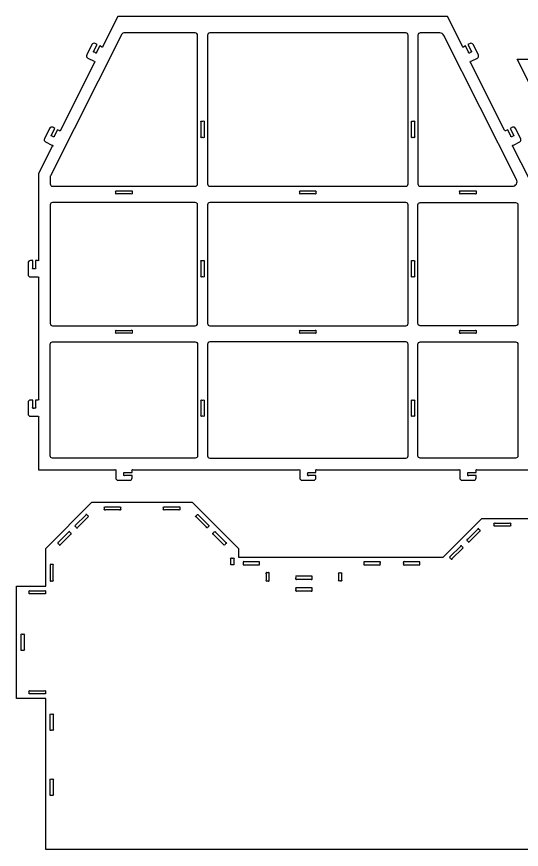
# Model space of a CAD drawing. Extents: x -4074 to 4228, y -3406 to 3854.
# Drawn here: x -4074 to -1988, y -3406 to 34 of the extents above; entities that cross this region are included whole.
import ezdxf

# ---------------------------------------------------------------- set-up
doc = ezdxf.new("R2010")
doc.units = 0
doc.header["$MEASUREMENT"] = 0
doc.layers.get('0').update_dxf_attribs({"linetype": 'CONTINUOUS'})

msp = doc.modelspace()

# ---------------------------------------------------------------- linework, layer by layer
msp.add_lwpolyline([(-1954.1, -637.7), (-2022.7, -501.8, -1), (-2020.8, -496.1), (-1994.6, -482.9, 0.414214), (-1990.3, -470), (-2012, -427.2, 0.414214), (-2024.9, -422.9), (-2033.4, -427.2), (-2020.2, -453.5, -1), (-2022.1, -459.2), (-2025.2, -460.7, -1), (-2030.9, -458.9), (-2044.1, -432.7), (-2051.1, -436.2, -1), (-2056.8, -434.3), (-2197.5, -155.5, -1), (-2195.6, -149.8), (-2169.4, -136.6, 0.414214), (-2165.2, -123.7), (-2186.8, -80.8, 0.414214), (-2199.7, -76.6), (-2208.3, -80.9), (-2195, -107.1, -1), (-2196.9, -112.8), (-2200, -114.4, -1), (-2205.7, -112.5), (-2219, -86.3), (-2225.9, -89.8, -1), (-2231.6, -87.9), (-2293.3, 34.3), (-3656.2, 34.3), (-3717.9, -87.9, -1), (-3723.6, -89.8), (-3730.5, -86.3), (-3743.8, -112.5, -1), (-3749.5, -114.4), (-3752.6, -112.8, -1), (-3754.5, -107.1), (-3741.2, -80.9), (-3749.8, -76.6, 0.414214), (-3762.7, -80.8), (-3784.3, -123.7, 0.414214), (-3780.1, -136.6), (-3753.9, -149.8, -1), (-3752, -155.5), (-3892.7, -434.3, -1), (-3898.4, -436.2), (-3905.4, -432.7), (-3918.6, -458.9, -1), (-3924.3, -460.7), (-3927.4, -459.2, -1), (-3929.3, -453.5), (-3916.1, -427.2), (-3924.6, -422.9, 0.414214), (-3937.5, -427.2), (-3959.2, -470, 0.414214), (-3954.9, -482.9), (-3928.7, -496.1, -1), (-3926.8, -501.8), (-3983.4, -613.9), (-3983.4, -969.4, -1), (-3987.7, -973.7), (-3995.4, -973.7), (-3995.4, -1003, -1), (-3999.7, -1007.3), (-4003.2, -1007.3, -1), (-4007.4, -1003), (-4007.4, -973.7), (-4017, -973.7, 0.414214), (-4026.6, -983.3), (-4026.6, -1031.3, 0.414214), (-4017, -1040.9), (-3987.7, -1040.9, -1), (-3983.4, -1045.1), (-3983.4, -1545.4, -1), (-3987.7, -1549.7), (-3995.4, -1549.7), (-3995.4, -1579, -1), (-3999.7, -1583.3), (-4003.2, -1583.3, -1), (-4007.4, -1579), (-4007.4, -1549.7), (-4017, -1549.7, 0.414214), (-4026.6, -1559.3), (-4026.6, -1607.3, 0.414214), (-4017, -1616.9), (-3987.7, -1616.9, -1), (-3983.4, -1621.1), (-3983.4, -1837.7), (-3668.5, -1837.7, -1), (-3664.2, -1841.9), (-3664.2, -1871.3, 0.414214), (-3654.6, -1880.9), (-3606.6, -1880.9, 0.414214), (-3597, -1871.3), (-3597, -1861.7), (-3626.4, -1861.7, -1), (-3630.6, -1857.4), (-3630.6, -1853.9, -1), (-3626.4, -1849.7), (-3597, -1849.7), (-3597, -1841.9, -1), (-3592.8, -1837.7), (-2908.3, -1837.7, -1), (-2904, -1841.9), (-2904, -1871.3, 0.414214), (-2894.4, -1880.9), (-2846.4, -1880.9, 0.414214), (-2836.8, -1871.3), (-2836.8, -1861.7), (-2866.2, -1861.7, -1), (-2870.4, -1857.4), (-2870.4, -1853.9, -1), (-2866.2, -1849.7), (-2836.8, -1849.7), (-2836.8, -1841.9, -1), (-2832.6, -1837.7), (-2246.4, -1837.7, -1), (-2242.2, -1841.9), (-2242.2, -1871.3, 0.414214), (-2232.6, -1880.9), (-2184.6, -1880.9, 0.414214), (-2175, -1871.3), (-2175, -1861.7), (-2204.3, -1861.7, -1), (-2208.6, -1857.4), (-2208.6, -1853.9, -1), (-2204.3, -1849.7), (-2175, -1849.7), (-2175, -1841.9, -1), (-2170.7, -1837.7), (-1954.1, -1837.7)], format="xyb")
for points in [[(-3925.8, -666.5), (-3335.4, -666.5, 0.414214), (-3325.8, -656.9), (-3325.8, -42.5, 0.414214), (-3335.4, -32.9), (-3630.4, -32.9, 0.283043), (-3639, -38.2), (-3934.4, -623.3, 0.117406), (-3935.4, -627.6), (-3935.4, -656.9, 0.414214)], [(-2455.8, -42.5, 0.414214), (-2465.4, -32.9), (-3275.4, -32.9, 0.414214), (-3285, -42.5), (-3285, -656.9, 0.414214), (-3275.4, -666.5), (-2465.4, -666.5, 0.414214), (-2455.8, -656.9)], [(-2415, -42.5), (-2415, -656.9, 0.414214), (-2405.4, -666.5), (-2024.5, -666.5, 0.558794), (-2007.4, -638.6), (-2307.8, -43.4, 0.283043), (-2325, -32.9), (-2405.4, -32.9, 0.414214)], [(-3299.4, -401.9), (-3299.4, -460.6, -1), (-3303.7, -464.9), (-3307.2, -464.9, -1), (-3311.4, -460.6), (-3311.4, -401.9, -1), (-3307.2, -397.7), (-3303.7, -397.7, -1)], [(-2437.2, -397.7), (-2433.7, -397.7, -1), (-2429.4, -401.9), (-2429.4, -460.6, -1), (-2433.7, -464.9), (-2437.2, -464.9, -1), (-2441.4, -460.6), (-2441.4, -401.9, -1)], [(-3660, -685.7), (-3601.3, -685.7, -1), (-3597, -689.9), (-3597, -693.4, -1), (-3601.3, -697.7), (-3660, -697.7, -1), (-3664.2, -693.4), (-3664.2, -689.9, -1)], [(-2899.8, -685.7), (-2841.1, -685.7, -1), (-2836.8, -689.9), (-2836.8, -693.4, -1), (-2841.1, -697.7), (-2899.8, -697.7, -1), (-2904, -693.4), (-2904, -689.9, -1)], [(-2179.2, -697.7), (-2237.9, -697.7, -1), (-2242.2, -693.4), (-2242.2, -689.9, -1), (-2237.9, -685.7), (-2179.2, -685.7, -1), (-2175, -689.9), (-2175, -693.4, -1)], [(-3925.8, -1242.5), (-3335.4, -1242.5, 0.414214), (-3325.8, -1232.9), (-3325.8, -743.3, 0.414214), (-3335.4, -733.7), (-3925.8, -733.7, 0.414214), (-3935.4, -743.3), (-3935.4, -1232.9, 0.414214)], [(-3275.4, -733.7, 0.414214), (-3285, -743.3), (-3285, -1232.9, 0.414214), (-3275.4, -1242.5), (-2465.4, -1242.5, 0.414214), (-2455.8, -1232.9), (-2455.8, -743.3, 0.414214), (-2465.4, -733.7)], [(-2011.7, -1242.5), (-2405.4, -1242.5, -0.414214), (-2415, -1232.9), (-2415, -743.3, -0.414214), (-2405.4, -733.7), (-2011.7, -733.7, -0.414214), (-2002.1, -743.3), (-2002.1, -1232.9, -0.414214)], [(-3299.4, -977.9), (-3299.4, -1036.6, -1), (-3303.7, -1040.9), (-3307.2, -1040.9, -1), (-3311.4, -1036.6), (-3311.4, -977.9, -1), (-3307.2, -973.7), (-3303.7, -973.7, -1)], [(-2429.4, -977.9), (-2429.4, -1036.6, -1), (-2433.7, -1040.9), (-2437.2, -1040.9, -1), (-2441.4, -1036.6), (-2441.4, -977.9, -1), (-2437.2, -973.7), (-2433.7, -973.7, -1)], [(-3660, -1261.7), (-3601.3, -1261.7, -1), (-3597, -1265.9), (-3597, -1269.4, -1), (-3601.3, -1273.7), (-3660, -1273.7, -1), (-3664.2, -1269.4), (-3664.2, -1265.9, -1)], [(-2841.1, -1273.7), (-2899.8, -1273.7, -1), (-2904, -1269.4), (-2904, -1265.9, -1), (-2899.8, -1261.7), (-2841.1, -1261.7, -1), (-2836.8, -1265.9), (-2836.8, -1269.4, -1)], [(-2237.9, -1261.7), (-2179.2, -1261.7, -1), (-2175, -1265.9), (-2175, -1269.4, -1), (-2179.2, -1273.7), (-2237.9, -1273.7, -1), (-2242.2, -1269.4), (-2242.2, -1265.9, -1)], [(-3925.8, -1309.7), (-3335.4, -1309.7, -0.414214), (-3325.8, -1319.3), (-3325.8, -1780.1, -0.414214), (-3335.4, -1789.7), (-3925.8, -1789.7, -0.414214), (-3935.4, -1780.1), (-3935.4, -1319.3, -0.414214)], [(-3275.4, -1789.7), (-2465.4, -1789.7, 0.414214), (-2455.8, -1780.1), (-2455.8, -1319.3, 0.414214), (-2465.4, -1309.7), (-3275.4, -1309.7, 0.414214), (-3285, -1319.3), (-3285, -1780.1, 0.414214)], [(-2415, -1319.3, -0.414214), (-2405.4, -1309.7), (-2011.7, -1309.7, -0.414214), (-2002.1, -1319.3), (-2002.1, -1780.1, -0.414214), (-2011.7, -1789.7), (-2405.4, -1789.7, -0.414214), (-2415, -1780.1)], [(-3299.4, -1553.9), (-3299.4, -1612.6, -1), (-3303.7, -1616.9), (-3307.2, -1616.9, -1), (-3311.4, -1612.6), (-3311.4, -1553.9, -1), (-3307.2, -1549.7), (-3303.7, -1549.7, -1)], [(-2429.4, -1553.9), (-2429.4, -1612.6, -1), (-2433.7, -1616.9), (-2437.2, -1616.9, -1), (-2441.4, -1612.6), (-2441.4, -1553.9, -1), (-2437.2, -1549.7), (-2433.7, -1549.7, -1)], [(-3707, -1991.3), (-3648.3, -1991.3, -1), (-3644.1, -1995.6), (-3644.1, -1999.1, -1), (-3648.3, -2003.3), (-3707, -2003.3, -1), (-3711.3, -1999.1), (-3711.3, -1995.6, -1)], [(-3462.8, -1991.3), (-3404.1, -1991.3, -1), (-3399.9, -1995.6), (-3399.9, -1999.1, -1), (-3404.1, -2003.3), (-3462.8, -2003.3, -1), (-3467.1, -1999.1), (-3467.1, -1995.6, -1)], [(-3788.6, -2025.1), (-3830.1, -2066.6, 1), (-3830.1, -2072.6), (-3827.6, -2075.1, 1), (-3821.6, -2075.1), (-3780.1, -2033.6, 1), (-3780.1, -2027.6), (-3782.6, -2025.1, 1)], [(-3322.5, -2025.1), (-3281, -2066.6, -1), (-3281, -2072.6), (-3283.5, -2075.1, -1), (-3289.5, -2075.1), (-3331, -2033.6, -1), (-3331, -2027.6), (-3328.5, -2025.1, -1)], [(-2095.7, -2058.3), (-2037, -2058.3, -1), (-2032.7, -2062.5), (-2032.7, -2066, -1), (-2037, -2070.3), (-2095.7, -2070.3, -1), (-2099.9, -2066), (-2099.9, -2062.5, -1)], [(-3892.5, -2146), (-3851, -2104.5, 1), (-3851, -2098.5), (-3853.5, -2096, 1), (-3859.5, -2096), (-3901, -2137.5, 1), (-3901, -2143.5), (-3898.5, -2146, 1)], [(-3251.7, -2096), (-3210.2, -2137.5, -1), (-3210.2, -2143.5), (-3212.7, -2146, -1), (-3218.7, -2146), (-3260.2, -2104.5, -1), (-3260.2, -2098.5), (-3257.7, -2096, -1)], [(-2169.1, -2083.9), (-2210.6, -2125.4, 1), (-2210.6, -2131.4), (-2208.1, -2133.9, 1), (-2202.1, -2133.9), (-2160.6, -2092.4, 1), (-2160.6, -2086.4), (-2163.1, -2083.9, 1)], [(-2281.4, -2202.2), (-2279, -2204.7, 1), (-2273, -2204.7), (-2231.4, -2163.2, 1), (-2231.4, -2157.2), (-2233.9, -2154.7, 1), (-2239.9, -2154.7), (-2281.4, -2196.2, 1)], [(-3934.8, -2233.8), (-3934.8, -2292.5, 1), (-3930.5, -2296.7), (-3927, -2296.7, 1), (-3922.8, -2292.5), (-3922.8, -2233.8, 1), (-3927, -2229.5), (-3930.5, -2229.5, 1)], [(-3184.1, -2203.1), (-3180.6, -2203.1, -1), (-3176.4, -2207.4), (-3176.4, -2225.7, -1), (-3180.6, -2230), (-3184.1, -2230, -1), (-3188.4, -2225.7), (-3188.4, -2207.4, -1)], [(-3069.9, -2218), (-3132.8, -2218, 1), (-3137.1, -2222.2), (-3137.1, -2225.7, 1), (-3132.8, -2230), (-3069.9, -2230)], [(-2634.2, -2230.3), (-2575.5, -2230.3, 1), (-2571.2, -2226.1), (-2571.2, -2222.6, 1), (-2575.5, -2218.3), (-2634.2, -2218.3, 1), (-2638.4, -2222.6), (-2638.4, -2226.1, 1)], [(-2470.6, -2230.3), (-2411.9, -2230.3, 1), (-2407.7, -2226.1), (-2407.7, -2222.6, 1), (-2411.9, -2218.3), (-2470.6, -2218.3, 1), (-2474.9, -2222.6), (-2474.9, -2226.1, 1)], [(-3042.6, -2267.8), (-3042.6, -2292.9, 1), (-3038.3, -2297.2), (-3034.8, -2297.2, 1), (-3030.6, -2292.9), (-3030.6, -2267.8, 1), (-3034.8, -2263.6), (-3038.3, -2263.6, 1)], [(-2738.3, -2263.6), (-2734.8, -2263.6, -1), (-2730.6, -2267.8), (-2730.6, -2292.9, -1), (-2734.8, -2297.2), (-2738.3, -2297.2, -1), (-2742.6, -2292.9), (-2742.6, -2267.8, -1)], [(-2915.9, -2290), (-2857.2, -2290, 1), (-2853, -2285.7), (-2853, -2282.2, 1), (-2857.2, -2278), (-2915.9, -2278, 1), (-2920.2, -2282.2), (-2920.2, -2285.7, 1)], [(-3955.2, -2342.2), (-3955.2, -2345.7, -1), (-3959.4, -2350), (-4018.1, -2350, -1), (-4022.4, -2345.7), (-4022.4, -2342.2, -1), (-4018.1, -2338), (-3959.4, -2338, -1)], [(-2857.2, -2326), (-2915.9, -2326, 1), (-2920.2, -2330.2), (-2920.2, -2333.7, 1), (-2915.9, -2338), (-2857.2, -2338, 1), (-2853, -2333.7), (-2853, -2330.2, 1)], [(-4042.8, -2521.2), (-4042.8, -2579.9, -1), (-4047, -2584.1), (-4050.5, -2584.1, -1), (-4054.8, -2579.9), (-4054.8, -2521.2, -1), (-4050.5, -2516.9), (-4047, -2516.9, -1)], [(-4018.1, -2751.1), (-3959.4, -2751.1, -1), (-3955.2, -2755.3), (-3955.2, -2758.8, -1), (-3959.4, -2763.1), (-4018.1, -2763.1, -1), (-4022.4, -2758.8), (-4022.4, -2755.3, -1)], [(-3922.8, -2851.2), (-3922.8, -2909.9, -1), (-3927, -2914.1), (-3930.5, -2914.1, -1), (-3934.8, -2909.9), (-3934.8, -2851.2, -1), (-3930.5, -2846.9), (-3927, -2846.9, -1)], [(-3922.8, -3120), (-3922.8, -3178.7, -1), (-3927, -3182.9), (-3930.5, -3182.9, -1), (-3934.8, -3178.7), (-3934.8, -3120, -1), (-3930.5, -3115.7), (-3927, -3115.7, -1)]]:
    msp.add_lwpolyline(points, format="xyb", close=True)
for points in [[(-1617.4, -907.1), (-2005.4, -140.9), (-1256.3, -140.9), (-1256.3, -960.9), (-1617.4, -960.9)], [(-4074, -2318.8), (-3954, -2318.8), (-3954, -2163.3), (-3762.8, -1972.1), (-3348.4, -1972.1), (-3157.2, -2163.3), (-3157.2, -2198.8), (-3011.4, -2198.8), (-2761.8, -2198.8), (-2761.8, -2199.1), (-2311.1, -2198.8), (-2151.4, -2039.1), (-1784.4, -2039.1), (-1524.9, -2298.6), (-1524.9, -2665.6), (-1679.8, -2820.5), (-1679.8, -3406), (-3954, -3406), (-3954, -2782.3), (-4074, -2782.3)]]:
    msp.add_lwpolyline(points, close=True)
msp.add_lwpolyline([(-2001.4, -148.7), (-2001.4, -140.9)])

doc.saveas('drawing.dxf')
